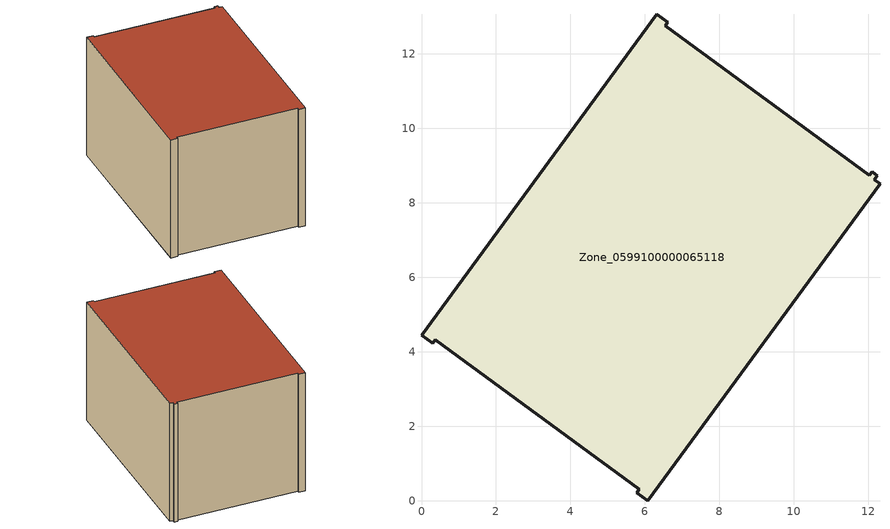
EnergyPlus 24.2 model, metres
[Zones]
Zone_0599100000065118
 floor ground (C_G): 12.15,8.62 12.31,8.51 6.08,0 5.78,0.22 5.85,0.31 0.37,4.33 0.3,4.23 0,4.45 6.31,13.07 6.61,12.85 6.54,12.76 12.02,8.74 12.1,8.84 12.24,8.73 z0
 wall outside (C_F): 0.3,4.23 0.37,4.33 5.85,0.31 5.78,0.22 6.08,0 12.31,8.51 12.15,8.62 12.24,8.73 12.1,8.84 12.02,8.74 6.54,12.76 6.61,12.85 6.31,13.07 0,4.45 0.3,4.23 z0:7.18
 roof outside (C_R): 12.15,8.62 12.24,8.73 12.1,8.84 12.02,8.74 6.54,12.76 6.61,12.85 6.31,13.07 0,4.45 0.3,4.23 0.37,4.33 5.85,0.31 5.78,0.22 6.08,0 12.31,8.51 z7.18
[BUILDING]
Pand.0599100000065118: North Axis=0; Terrain=City; Loads Convergence Tolerance Value=0.04; Temperature Convergence Tolerance Value=0.4; Solar Distribution=FullExterior; Maximum Number of Warmup Days=25; Minimum Number of Warmup Days=1
[Site:Location]
Rotterdam.The.Hague.AP_ZH_NLD Design_Conditions: Latitude=51.96; Longitude=4.45; Time Zone=1; Elevation=-4.5
[SITE:GROUNDTEMPERATURE:BUILDINGSURFACE]
18, 18, 18, 18, 18, 18, 18, 18, 18, 18, 18, 18
[MATERIAL] Thermal Absorptance=0.9; Solar Absorptance=0.7; Visible Absorptance=0.7
Name | Roughness | Thickness | Conductivity | Density | Specific Heat
G.D.1992-2005 | MediumSmooth | 0.15 | 0.06 | 540 | 1210
F.D.1992-2005 | Rough | 0.3 | 0.12 | 1920 | 840
R.D.1992-2005 | MediumRough | 0.2 | 0.08 | 1500 | 1000
[CONSTRUCTION]
C_G: G.D.1992-2005
C_F: F.D.1992-2005
C_R: R.D.1992-2005
[ZONE]
Zone_0599100000065118: Type=1; Multiplier=1; Ceiling Height=Autocalculate; Volume=Autocalculate; Floor Area=autocalculate; Part of Total Floor Area=Yes
[ZONEINFILTRATION:DESIGNFLOWRATE]
Infil_Zone_0599100000065118: Zone or ZoneList or Space or SpaceList=Zone_0599100000065118; Schedule=AlwaysOn; Design Flow Rate Calculation Method=Flow/Area; Flow Rate per Floor Area=0.0021; Constant Term Coefficient=1; Temperature Term Coefficient=0; Velocity Term Coefficient=0; Velocity Squared Term Coefficient=0
[HVACTEMPLATE:ZONE:IDEALLOADSAIRSYSTEM]
Zone_0599100000065118: Maximum Heating Supply Air Temperature=50; Minimum Cooling Supply Air Temperature=13; Maximum Heating Supply Air Humidity Ratio=0.0156; Minimum Cooling Supply Air Humidity Ratio=0.0077; Heating Limit=NoLimit; Cooling Limit=NoLimit; Dehumidification Control Type=ConstantSensibleHeatRatio; Cooling Sensible Heat Ratio=0.7; Dehumidification Setpoint=60; Humidification Control Type=None; Humidification Setpoint=30; Outdoor Air Method=None; Outdoor Air Flow Rate per Person=0.00944; Outdoor Air Flow Rate per Zone Floor Area=0; Outdoor Air Flow Rate per Zone=0; Demand Controlled Ventilation Type=None; Outdoor Air Economizer Type=NoEconomizer; Heat Recovery Type=None; Sensible Heat Recovery Effectiveness=0.7; Latent Heat Recovery Effectiveness=0.65
[ZONECONTROL:THERMOSTAT]
ThermostatControl_Zone_0599100000065118: Zone or ZoneList=Zone_0599100000065118; Control Type Schedule=DualSetpointControlType; Control 1=Thermostat_Zone_0599100000065118; Temperature Difference Between Cutout And Setpoint=0
[THERMOSTATSETPOINT:DUALSETPOINT]
Thermostat_Zone_0599100000065118: Heating Setpoint Temperature Schedule=HeatingSetpoint_Zone_0599100000065118; Cooling Setpoint Temperature Schedule=CoolingSetpoint_Zone_0599100000065118
[SCHEDULE:COMPACT]
HeatingSetpoint_Zone_0599100000065118: Through: 12/31, For: AllDays, Until: 24:00, 21
CoolingSetpoint_Zone_0599100000065118: Through: 12/31, For: AllDays, Until: 24:00, 24
DualSetpointControlType: Through: 12/31, For: AllDays, Until: 24:00, 4
AlwaysOn: Through: 12/31, For: AllDays, Until: 24:00, 1
